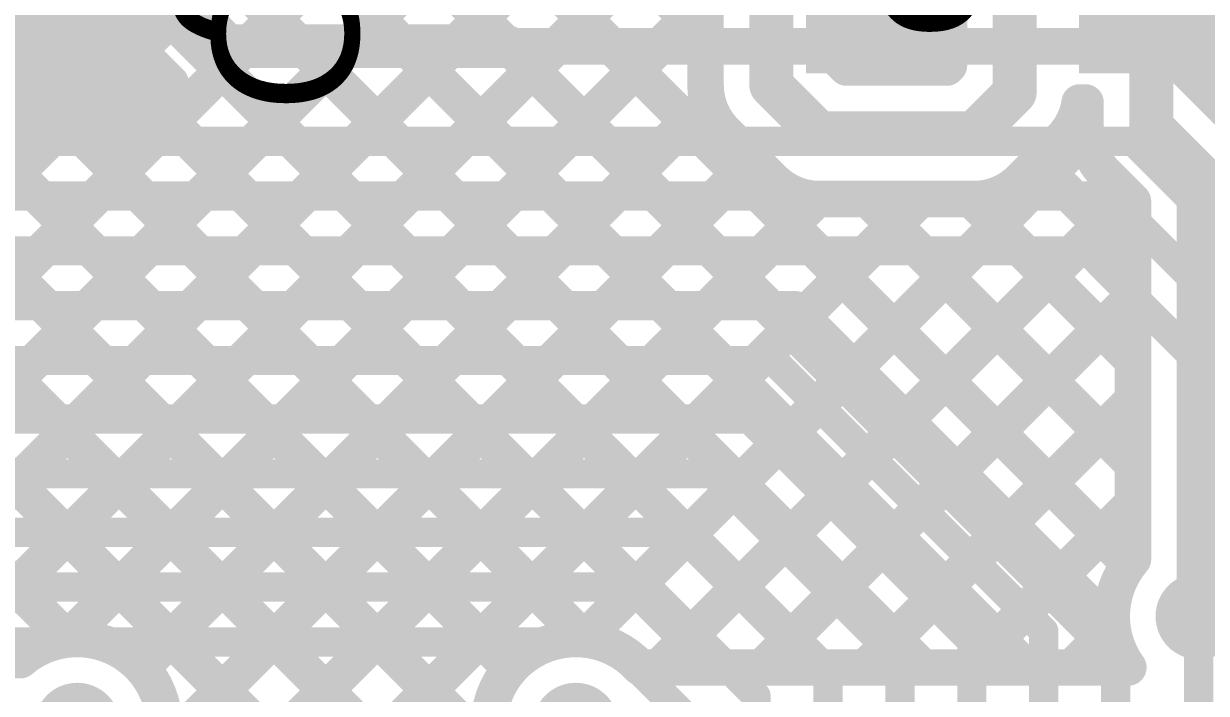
# Model space of a CAD drawing. Header units: millimetres. Extents: x -0.33 to 3.26, y -0.12 to 2.83.
# Drawn here: x 1.5893 to 1.9131, y 1.4469 to 1.6302 of the extents above; entities that cross this region are included whole.
import ezdxf

# ---------------------------------------------------------------- set-up
doc = ezdxf.new("R2010")
doc.units = ezdxf.units.MM
doc.header["$MEASUREMENT"] = 0
for name, color, linetype in [('BottomLayer', 5, 'Continuous'), ('BottomOverlay', 54, 'Continuous'), ('BottomPaste', 16, 'Continuous'), ('BottomSolder', 6, 'Continuous'), ('TopLayer', 1, 'Continuous'), ('TopOverlay', 2, 'Continuous'), ('ViaHoleLayer', 16, 'Continuous')]:
    doc.layers.add(name, color=color, linetype=linetype)
doc.styles.add('Agency FB', font='', dxfattribs={"height": 0.2})
doc.styles.add('Arial', font='', dxfattribs={"height": 0.2})
doc.styles.get('Agency FB').set_extended_font_data('Agency FB')
doc.styles.get('Arial').set_extended_font_data('Arial')

# ---------------------------------------------------------------- blocks, each defined once
blk = doc.blocks.new('SOT23_3_B_168')
at = {"layer": 'BottomLayer'}
for points in [[(-0.02166, 0.02657), (-0.05316, 0.02657), (-0.05316, 0.05807), (-0.02166, 0.05807)], [(0.05314, 0.02657), (0.02165, 0.02657), (0.02165, 0.05807), (0.05314, 0.05807)], [(0.01574, -0.05807), (-0.01575, -0.05807), (-0.01575, -0.02657), (0.01574, -0.02657)]]:
    blk.add_hatch(color=5, dxfattribs=at).paths.add_polyline_path(points)
at = {"layer": 'BottomPaste'}
for points in [[(-0.02166, 0.02657), (-0.05316, 0.02657), (-0.05316, 0.05807), (-0.02166, 0.05807)], [(0.05314, 0.02657), (0.02165, 0.02657), (0.02165, 0.05807), (0.05314, 0.05807)], [(0.01574, -0.05807), (-0.01575, -0.05807), (-0.01575, -0.02657), (0.01574, -0.02657)]]:
    blk.add_hatch(color=16, dxfattribs=at).paths.add_polyline_path(points)
at = {"layer": 'BottomSolder'}
for points in [[(-0.01766, 0.02257), (-0.05716, 0.02257), (-0.05716, 0.06207), (-0.01766, 0.06207)], [(0.05714, 0.02257), (0.01765, 0.02257), (0.01765, 0.06207), (0.05714, 0.06207)], [(0.01974, -0.06207), (-0.01975, -0.06207), (-0.01975, -0.02257), (0.01974, -0.02257)]]:
    blk.add_hatch(color=6, dxfattribs=at).paths.add_polyline_path(points)
at = {"layer": 'BottomOverlay'}
for points, const_width in [([(-0.06409, 0.068, 1), (-0.07393, 0.068, 1)], 0.00984), ([(-0.07639, 0.068, 1), (-0.07147, 0.068, 1)], 0.00492), ([(-0.06655, 0.068, 1), (-0.06162, 0.068, 1)], 0.00492), ([(-0.01351, 0.032, 1), (-0.00851, 0.032, 1)], 0.005), ([(0.00849, 0.032, 1), (0.01349, 0.032, 1)], 0.005), ([(-0.06651, 0.03, 1), (-0.06151, 0.03, 1)], 0.005), ([(0.06149, 0.03, 1), (0.06649, 0.03, 1)], 0.005), ([(-0.06651, -0.032, 1), (-0.06151, -0.032, 1)], 0.005), ([(-0.06651, -0.032, 1), (-0.06151, -0.032, 1)], 0.005), ([(-0.03151, -0.032, 1), (-0.02651, -0.032, 1)], 0.005), ([(0.02649, -0.031, 1), (0.03149, -0.031, 1)], 0.005), ([(0.06149, -0.031, 1), (0.06649, -0.031, 1)], 0.005), ([(0.06149, -0.031, 1), (0.06649, -0.031, 1)], 0.005)]:
    blk.add_lwpolyline(points, format="xyb", close=True, dxfattribs=dict(at, const_width=const_width))
at = {"layer": 'BottomOverlay', "const_width": 0.01}
for points in [[(0.01099, 0.032), (-0.01101, 0.032)], [(-0.06401, 0.03), (-0.06401, -0.032)], [(0.06399, 0.03), (0.06399, -0.031)], [(-0.02901, -0.032), (-0.06401, -0.032)], [(0.06399, -0.031), (0.02899, -0.031)]]:
    blk.add_lwpolyline(points, dxfattribs=at)
blk = doc.blocks.new('SOT23_3_B_170')
at = {"layer": 'BottomLayer'}
for points in [[(-0.02166, 0.02657), (-0.05316, 0.02657), (-0.05316, 0.05807), (-0.02166, 0.05807)], [(0.05314, 0.02657), (0.02165, 0.02657), (0.02165, 0.05807), (0.05314, 0.05807)], [(0.01574, -0.05807), (-0.01575, -0.05807), (-0.01575, -0.02657), (0.01574, -0.02657)]]:
    blk.add_hatch(color=5, dxfattribs=at).paths.add_polyline_path(points)
at = {"layer": 'BottomPaste'}
for points in [[(-0.02166, 0.02657), (-0.05316, 0.02657), (-0.05316, 0.05807), (-0.02166, 0.05807)], [(0.05314, 0.02657), (0.02165, 0.02657), (0.02165, 0.05807), (0.05314, 0.05807)], [(0.01574, -0.05807), (-0.01575, -0.05807), (-0.01575, -0.02657), (0.01574, -0.02657)]]:
    blk.add_hatch(color=16, dxfattribs=at).paths.add_polyline_path(points)
at = {"layer": 'BottomSolder'}
for points in [[(-0.01766, 0.02257), (-0.05716, 0.02257), (-0.05716, 0.06207), (-0.01766, 0.06207)], [(0.05714, 0.02257), (0.01765, 0.02257), (0.01765, 0.06207), (0.05714, 0.06207)], [(0.01974, -0.06207), (-0.01975, -0.06207), (-0.01975, -0.02257), (0.01974, -0.02257)]]:
    blk.add_hatch(color=6, dxfattribs=at).paths.add_polyline_path(points)
at = {"layer": 'BottomOverlay'}
for points, const_width in [([(-0.06409, 0.068, 1), (-0.07393, 0.068, 1)], 0.00984), ([(-0.07639, 0.068, 1), (-0.07147, 0.068, 1)], 0.00492), ([(-0.06655, 0.068, 1), (-0.06162, 0.068, 1)], 0.00492), ([(-0.01351, 0.032, 1), (-0.00851, 0.032, 1)], 0.005), ([(0.00849, 0.032, 1), (0.01349, 0.032, 1)], 0.005), ([(-0.06651, 0.03, 1), (-0.06151, 0.03, 1)], 0.005), ([(0.06149, 0.03, 1), (0.06649, 0.03, 1)], 0.005), ([(-0.06651, -0.032, 1), (-0.06151, -0.032, 1)], 0.005), ([(-0.06651, -0.032, 1), (-0.06151, -0.032, 1)], 0.005), ([(-0.03151, -0.032, 1), (-0.02651, -0.032, 1)], 0.005), ([(0.02649, -0.031, 1), (0.03149, -0.031, 1)], 0.005), ([(0.06149, -0.031, 1), (0.06649, -0.031, 1)], 0.005), ([(0.06149, -0.031, 1), (0.06649, -0.031, 1)], 0.005)]:
    blk.add_lwpolyline(points, format="xyb", close=True, dxfattribs=dict(at, const_width=const_width))
at = {"layer": 'BottomOverlay', "const_width": 0.01}
for points in [[(0.01099, 0.032), (-0.01101, 0.032)], [(-0.06401, 0.03), (-0.06401, -0.032)], [(0.06399, 0.03), (0.06399, -0.031)], [(-0.02901, -0.032), (-0.06401, -0.032)], [(0.06399, -0.031), (0.02899, -0.031)]]:
    blk.add_lwpolyline(points, dxfattribs=at)

msp = doc.modelspace()

# ---------------------------------------------------------------- hatches: boundary and pattern name
at = {"layer": 'BottomLayer'}
h = msp.add_hatch(color=5, dxfattribs=at)
edge = h.paths.add_edge_path()
edge.add_arc((1.911, 1.468), 0.01181, 0, 360)
h = msp.add_hatch(color=5, dxfattribs=at)
edge = h.paths.add_edge_path()
edge.add_arc((1.604, 1.438), 0.01181, 0, 360)
h = msp.add_hatch(color=5, dxfattribs=at)
edge = h.paths.add_edge_path()
edge.add_arc((1.74047, 1.438), 0.01181, 0, 360)
at = {"layer": 'TopLayer'}
h = msp.add_hatch(color=1, dxfattribs=at)
edge = h.paths.add_edge_path()
edge.add_arc((1.911, 1.468), 0.01181, 0, 360)
h = msp.add_hatch(color=1, dxfattribs=at)
edge = h.paths.add_edge_path()
edge.add_arc((1.604, 1.438), 0.01181, 0, 360)
h = msp.add_hatch(color=1, dxfattribs=at)
edge = h.paths.add_edge_path()
edge.add_arc((1.74047, 1.438), 0.01181, 0, 360)
at = {"layer": 'ViaHoleLayer'}
h = msp.add_hatch(color=16, dxfattribs=at)
edge = h.paths.add_edge_path()
edge.add_arc((1.911, 1.468), 0.00591, 0, 360)

# ---------------------------------------------------------------- linework, layer by layer
at = {"layer": 'BottomLayer'}
for points, const_width in [([(1.59492, 1.63444), (1.59492, 1.78135)], 0.02), ([(1.89802, 1.63635), (1.89802, 1.78327)], 0.02), ([(1.82321, 1.63635), (1.82321, 1.75835)], 0.025), ([(1.62267, 1.75161), (1.89197, 1.48231)], 0.01), ([(1.31858, 1.74458), (1.60148, 1.46168)], 0.01), ([(1.62267, 1.62467), (1.74346, 1.74546)], 0.01), ([(1.62267, 1.62467), (1.74346, 1.74546)], 0.01), ([(1.61731, 1.72869), (1.89115, 1.45486)], 0.01), ([(1.794, 1.6133), (1.794, 1.7237)], 0.012), ([(1.812, 1.62076), (1.812, 1.7237)], 0.01), ([(1.86062, 1.61127), (1.86062, 1.721)], 0.012), ([(1.48228, 1.456), (1.74346, 1.71717)], 0.01), ([(1.61692, 1.70079), (1.86372, 1.454)], 0.01), ([(1.84262, 1.61872), (1.84262, 1.69325)], 0.01), ([(1.51057, 1.456), (1.74346, 1.68889)], 0.01), ([(1.61692, 1.67251), (1.83543, 1.454)], 0.01), ([(1.53885, 1.456), (1.74439, 1.66154)], 0.01), ([(1.62267, 1.60669), (1.62267, 1.66219)], 0.01), ([(1.75231, 1.65026), (1.776, 1.62657)], 0.01), ([(1.56714, 1.456), (1.75807, 1.64693)], 0.01), ([(1.776, 1.6133), (1.776, 1.64696)], 0.01), ([(1.812, 1.64714), (1.84096, 1.61817)], 0.01), ([(1.81437, 1.61838), (1.84262, 1.64663)], 0.01), ([(1.60105, 1.46163), (1.776, 1.63658)], 0.01), ([(1.62267, 1.63848), (1.80715, 1.454)], 0.01), ([(1.89802, 1.602), (1.89802, 1.63635)], 0.012), ([(1.812, 1.62076), (1.81458, 1.61817)], 0.01), ([(1.81458, 1.61817), (1.84207, 1.61817)], 0.01), ([(1.794, 1.6133), (1.80713, 1.60017)], 0.012), ([(1.84952, 1.60017), (1.86062, 1.61127)], 0.012), ([(1.62167, 1.45396), (1.77656, 1.60885)], 0.01), ([(1.62267, 1.61019), (1.77886, 1.454)], 0.01), ([(1.88002, 1.602), (1.88002, 1.6086)], 0.01), ([(1.91687, 1.6086), (1.92577, 1.6086)], 0.01), ([(1.91687, 1.6086), (1.9237, 1.60177)], 0.01), ([(1.454, 1.456), (1.60469, 1.60669)], 0.01), ([(1.454, 1.456), (1.60469, 1.60669)], 0.01), ([(1.57532, 1.60669), (1.62267, 1.60669)], 0.01), ([(1.59789, 1.60669), (1.74289, 1.46169)], 0.01), ([(1.57406, 1.60224), (1.72258, 1.45371)], 0.01), ([(1.80713, 1.60017), (1.84952, 1.60017)], 0.012), ([(1.89802, 1.602), (1.911, 1.58902)], 0.012), ([(1.74256, 1.46172), (1.88021, 1.59937)], 0.01), ([(1.7813, 1.60055), (1.79438, 1.58747)], 0.01), ([(1.86227, 1.58747), (1.87332, 1.59852)], 0.01), ([(1.62665, 1.43066), (1.78892, 1.59293)], 0.01), ([(1.86697, 1.59217), (1.893, 1.56614)], 0.01), ([(1.88531, 1.58925), (1.893, 1.58156)], 0.01), ([(1.911, 1.468), (1.911, 1.58902)], 0.012), ([(1.56082, 1.58719), (1.71806, 1.42995)], 0.01), ([(1.64627, 1.422), (1.80646, 1.58219)], 0.01), ([(1.67456, 1.422), (1.83473, 1.58217)], 0.01), ([(1.76313, 1.454), (1.89184, 1.58272)], 0.01), ([(1.80713, 1.58217), (1.84952, 1.58217)], 0.01), ([(1.8204, 1.58217), (1.893, 1.50957)], 0.01), ([(1.84868, 1.58217), (1.893, 1.53785)], 0.01), ([(1.893, 1.48359), (1.893, 1.58156)], 0.01), ([(1.51119, 1.58026), (1.66945, 1.422)], 0.01), ([(1.53947, 1.58026), (1.69773, 1.422)], 0.01), ([(1.79141, 1.454), (1.893, 1.55559)], 0.01), ([(1.8197, 1.454), (1.893, 1.5273)], 0.01), ([(1.84798, 1.454), (1.893, 1.49902)], 0.01), ([(1.87626, 1.454), (1.88737, 1.4651)], 0.01), ([(1.37646, 1.456), (1.58841, 1.456)], 0.01), ([(1.75811, 1.454), (1.89174, 1.454)], 0.01)]:
    msp.add_lwpolyline(points, dxfattribs=dict(at, const_width=const_width))
for points, const_width in [([(1.81696, 1.63635, 1), (1.82946, 1.63635, 1)], 0.0125), ([(1.89302, 1.63635, 1), (1.90302, 1.63635, 1)], 0.01), ([(1.58992, 1.63444, 1), (1.59992, 1.63444, 1)], 0.01), ([(1.62017, 1.62467, 1), (1.62517, 1.62467, 1)], 0.005), ([(1.62017, 1.62467, 1), (1.62517, 1.62467, 1)], 0.005), ([(1.7735, 1.62657, 1), (1.7785, 1.62657, 1)], 0.005), ([(1.8095, 1.62076, 1), (1.8145, 1.62076, 1)], 0.005), ([(1.8095, 1.62076, 1), (1.8145, 1.62076, 1)], 0.005), ([(1.81187, 1.61838, 1), (1.81687, 1.61838, 1)], 0.005), ([(1.81208, 1.61817, 1), (1.81708, 1.61817, 1)], 0.005), ([(1.81208, 1.61817, 1), (1.81708, 1.61817, 1)], 0.005), ([(1.83847, 1.61817, 1), (1.84346, 1.61817, 1)], 0.005), ([(1.83957, 1.61817, 1), (1.84457, 1.61817, 1)], 0.005), ([(1.84012, 1.61872, 1), (1.84512, 1.61872, 1)], 0.005), ([(1.791, 1.6133, 1), (1.797, 1.6133, 1)], 0.006), ([(1.791, 1.6133, 1), (1.797, 1.6133, 1)], 0.006), ([(1.7735, 1.6133, 1), (1.7785, 1.6133, 1)], 0.005), ([(1.7735, 1.6133, 1), (1.7785, 1.6133, 1)], 0.005), ([(1.7735, 1.6133, 1), (1.7785, 1.6133, 1)], 0.005), ([(1.85762, 1.61127, 1), (1.86362, 1.61127, 1)], 0.006), ([(1.85762, 1.61127, 1), (1.86362, 1.61127, 1)], 0.006), ([(1.62017, 1.61019, 1), (1.62517, 1.61019, 1)], 0.005), ([(1.77406, 1.60885, 1), (1.77906, 1.60885, 1)], 0.005), ([(1.87592, 1.6086, 1), (1.88092, 1.6086, 1)], 0.005), ([(1.87592, 1.6086, 1), (1.88092, 1.6086, 1)], 0.005), ([(1.87752, 1.6086, 1), (1.88252, 1.6086, 1)], 0.005), ([(1.91437, 1.6086, 1), (1.91937, 1.6086, 1)], 0.005), ([(1.91437, 1.6086, 1), (1.91937, 1.6086, 1)], 0.005), ([(1.59539, 1.60669, 1), (1.60039, 1.60669, 1)], 0.005), ([(1.60219, 1.60669, 1), (1.60719, 1.60669, 1)], 0.005), ([(1.60219, 1.60669, 1), (1.60719, 1.60669, 1)], 0.005), ([(1.62017, 1.60669, 1), (1.62517, 1.60669, 1)], 0.005), ([(1.62017, 1.60669, 1), (1.62517, 1.60669, 1)], 0.005), ([(1.80413, 1.60017, 1), (1.81013, 1.60017, 1)], 0.006), ([(1.80413, 1.60017, 1), (1.81013, 1.60017, 1)], 0.006), ([(1.84652, 1.60017, 1), (1.85252, 1.60017, 1)], 0.006), ([(1.84652, 1.60017, 1), (1.85252, 1.60017, 1)], 0.006), ([(1.87752, 1.602, 1), (1.88252, 1.602, 1)], 0.005), ([(1.87752, 1.602, 1), (1.88252, 1.602, 1)], 0.005), ([(1.87752, 1.602, 1), (1.88252, 1.602, 1)], 0.005), ([(1.89502, 1.602, 1), (1.90102, 1.602, 1)], 0.006), ([(1.89502, 1.602, 1), (1.90102, 1.602, 1)], 0.006), ([(1.77877, 1.60057, 1), (1.78377, 1.60057, 1)], 0.005), ([(1.7788, 1.60055, 1), (1.7838, 1.60055, 1)], 0.005), ([(1.7788, 1.60055, 1), (1.7838, 1.60055, 1)], 0.005), ([(1.87082, 1.59852, 1), (1.87582, 1.59852, 1)], 0.005), ([(1.87082, 1.59852, 1), (1.87582, 1.59852, 1)], 0.005), ([(1.87084, 1.59854, 1), (1.87584, 1.59854, 1)], 0.005), ([(1.87771, 1.59937, 1), (1.88271, 1.59937, 1)], 0.005), ([(1.78642, 1.59293, 1), (1.79142, 1.59293, 1)], 0.005), ([(1.86447, 1.59217, 1), (1.86947, 1.59217, 1)], 0.005), ([(1.88279, 1.58927, 1), (1.88779, 1.58927, 1)], 0.005), ([(1.88281, 1.58925, 1), (1.88781, 1.58925, 1)], 0.005), ([(1.88281, 1.58925, 1), (1.88781, 1.58925, 1)], 0.005), ([(1.908, 1.58902, 1), (1.914, 1.58902, 1)], 0.006), ([(1.908, 1.58902, 1), (1.914, 1.58902, 1)], 0.006), ([(1.79188, 1.58747, 1), (1.79688, 1.58747, 1)], 0.005), ([(1.79188, 1.58747, 1), (1.79688, 1.58747, 1)], 0.005), ([(1.7919, 1.58745, 1), (1.7969, 1.58745, 1)], 0.005), ([(1.85975, 1.58745, 1), (1.86475, 1.58745, 1)], 0.005), ([(1.85977, 1.58747, 1), (1.86477, 1.58747, 1)], 0.005), ([(1.85977, 1.58747, 1), (1.86477, 1.58747, 1)], 0.005), ([(1.80396, 1.58219, 1), (1.80896, 1.58219, 1)], 0.005), ([(1.80463, 1.58217, 1), (1.80963, 1.58217, 1)], 0.005), ([(1.80463, 1.58217, 1), (1.80963, 1.58217, 1)], 0.005), ([(1.80463, 1.58217, 1), (1.80963, 1.58217, 1)], 0.005), ([(1.8179, 1.58217, 1), (1.8229, 1.58217, 1)], 0.005), ([(1.83223, 1.58217, 1), (1.83723, 1.58217, 1)], 0.005), ([(1.84618, 1.58217, 1), (1.85118, 1.58217, 1)], 0.005), ([(1.84702, 1.58217, 1), (1.85202, 1.58217, 1)], 0.005), ([(1.84702, 1.58217, 1), (1.85202, 1.58217, 1)], 0.005), ([(1.84702, 1.58217, 1), (1.85202, 1.58217, 1)], 0.005), ([(1.88934, 1.58272, 1), (1.89434, 1.58272, 1)], 0.005), ([(1.8905, 1.58156, 1), (1.8955, 1.58156, 1)], 0.005), ([(1.8905, 1.58156, 1), (1.8955, 1.58156, 1)], 0.005), ([(1.8905, 1.56614, 1), (1.8955, 1.56614, 1)], 0.005), ([(1.8905, 1.55559, 1), (1.8955, 1.55559, 1)], 0.005), ([(1.8905, 1.53785, 1), (1.8955, 1.53785, 1)], 0.005), ([(1.8905, 1.5273, 1), (1.8955, 1.5273, 1)], 0.005), ([(1.8905, 1.50957, 1), (1.8955, 1.50957, 1)], 0.005), ([(1.8905, 1.49902, 1), (1.8955, 1.49902, 1)], 0.005), ([(1.88947, 1.48231, 1), (1.89447, 1.48231, 1)], 0.005), ([(1.8905, 1.48359, 1), (1.8955, 1.48359, 1)], 0.005), ([(1.8905, 1.48359, 1), (1.8955, 1.48359, 1)], 0.005), ([(1.908, 1.468, 1), (1.914, 1.468, 1)], 0.006), ([(1.88487, 1.4651, 1), (1.88987, 1.4651, 1)], 0.005), ([(1.74006, 1.46172, 1), (1.74506, 1.46172, 1)], 0.005), ([(1.74039, 1.46169, 1), (1.74539, 1.46169, 1)], 0.005), ([(1.59855, 1.46163, 1), (1.60355, 1.46163, 1)], 0.005), ([(1.59898, 1.46168, 1), (1.60398, 1.46168, 1)], 0.005), ([(1.58591, 1.456, 1), (1.59091, 1.456, 1)], 0.005), ([(1.58591, 1.456, 1), (1.59091, 1.456, 1)], 0.005), ([(1.61917, 1.45396, 1), (1.62417, 1.45396, 1)], 0.005), ([(1.72008, 1.45371, 1), (1.72508, 1.45371, 1)], 0.005), ([(1.75561, 1.454, 1), (1.76061, 1.454, 1)], 0.005), ([(1.75561, 1.454, 1), (1.76061, 1.454, 1)], 0.005), ([(1.76063, 1.454, 1), (1.76563, 1.454, 1)], 0.005), ([(1.77636, 1.454, 1), (1.78136, 1.454, 1)], 0.005), ([(1.78891, 1.454, 1), (1.79391, 1.454, 1)], 0.005), ([(1.80465, 1.454, 1), (1.80965, 1.454, 1)], 0.005), ([(1.8172, 1.454, 1), (1.8222, 1.454, 1)], 0.005), ([(1.83293, 1.454, 1), (1.83793, 1.454, 1)], 0.005), ([(1.84548, 1.454, 1), (1.85048, 1.454, 1)], 0.005), ([(1.86122, 1.454, 1), (1.86622, 1.454, 1)], 0.005), ([(1.87376, 1.454, 1), (1.87876, 1.454, 1)], 0.005), ([(1.88865, 1.45486, 1), (1.89365, 1.45486, 1)], 0.005), ([(1.88924, 1.454, 1), (1.89424, 1.454, 1)], 0.005), ([(1.88924, 1.454, 1), (1.89424, 1.454, 1)], 0.005)]:
    msp.add_lwpolyline(points, format="xyb", close=True, dxfattribs=dict(at, const_width=const_width))
at = {"layer": 'BottomLayer', "const_width": 0.01}
for points in [[(1.7813, 1.60055, -0.199396), (1.776, 1.6133)], [(1.78127, 1.60057, -0.198912), (1.776, 1.6133)], [(1.87842, 1.6086, -0.16103), (1.87332, 1.59852)], [(1.87842, 1.6086, -0.160552), (1.87334, 1.59854)], [(1.88529, 1.58927, -0.198912), (1.88002, 1.602)], [(1.88531, 1.58925, -0.199396), (1.88002, 1.602)], [(1.80713, 1.58217, -0.199396), (1.79438, 1.58747)], [(1.80713, 1.58217, -0.198912), (1.7944, 1.58745)], [(1.86227, 1.58747, -0.199396), (1.84952, 1.58217)], [(1.86225, 1.58745, -0.198912), (1.84952, 1.58217)], [(1.89174, 1.454, -0.348745), (1.893, 1.48359)], [(1.58841, 1.456, -0.642551), (1.62781, 1.438)], [(1.72284, 1.422, -1), (1.75811, 1.454)]]:
    msp.add_lwpolyline(points, format="xyb", dxfattribs=at)
at = {"layer": 'TopLayer'}
for points, const_width in [([(1.482, 1.73955), (1.60755, 1.614)], 0.01), ([(1.59652, 1.67248), (1.645, 1.624)], 0.012), ([(1.58382, 1.65973), (1.62954, 1.614)], 0.01), ([(1.58654, 1.614), (1.60804, 1.6355)], 0.01), ([(1.645, 1.624), (1.72119, 1.624)], 0.012), ([(1.72119, 1.624), (1.901, 1.624)], 0.01), ([(1.901, 1.624), (1.942, 1.583)], 0.01), ([(1.612, 1.614), (1.62077, 1.62277)], 0.01), ([(1.612, 1.614), (1.62077, 1.62277)], 0.01), ([(1.394, 1.614), (1.62954, 1.614)], 0.01), ([(1.394, 1.598), (1.893, 1.598)], 0.008), ([(1.893, 1.598), (2.025, 1.466)], 0.008), ([(1.413, 1.583), (1.88679, 1.583)], 0.008), ([(1.88679, 1.583), (2.01, 1.45979)], 0.008), ([(1.435, 1.568), (1.88057, 1.568)], 0.008), ([(1.88057, 1.568), (1.994, 1.45457)], 0.008), ([(1.455, 1.553), (1.80074, 1.553)], 0.008), ([(1.80074, 1.553), (1.88827, 1.46547)], 0.008), ([(1.477, 1.538), (1.79453, 1.538)], 0.008), ([(1.79453, 1.538), (1.86858, 1.46394)], 0.008), ([(1.496, 1.522), (1.788, 1.522)], 0.008), ([(1.788, 1.522), (1.8489, 1.4611)], 0.008), ([(1.517, 1.507), (1.778, 1.507)], 0.008), ([(1.778, 1.507), (1.82921, 1.45579)], 0.008), ([(1.537, 1.491), (1.77, 1.491)], 0.008), ([(1.77, 1.491), (1.80953, 1.45147)], 0.008), ([(1.55456, 1.476), (1.76, 1.476)], 0.008), ([(1.76, 1.476), (1.78984, 1.44616)], 0.008), ([(1.911, 1.343), (1.911, 1.468)], 0.008), ([(1.86858, 1.37635), (1.86858, 1.46394)], 0.008), ([(1.88827, 1.37635), (1.88827, 1.46547)], 0.008), ([(1.54414, 1.41914), (1.586, 1.461)], 0.008), ([(1.586, 1.461), (1.75, 1.461)], 0.008), ([(1.75, 1.461), (1.77016, 1.44084)], 0.008), ([(1.8489, 1.37635), (1.8489, 1.4611)], 0.008), ([(1.82921, 1.37635), (1.82921, 1.45579)], 0.008), ([(1.80953, 1.37635), (1.80953, 1.45147)], 0.008), ([(1.78984, 1.37635), (1.78984, 1.44616)], 0.008)]:
    msp.add_lwpolyline(points, dxfattribs=dict(at, const_width=const_width))
for points, const_width in [([(1.642, 1.624, 1), (1.648, 1.624, 1)], 0.006), ([(1.642, 1.624, 1), (1.648, 1.624, 1)], 0.006), ([(1.71819, 1.624, 1), (1.72419, 1.624, 1)], 0.006), ([(1.71869, 1.624, 1), (1.72369, 1.624, 1)], 0.005), ([(1.8985, 1.624, 1), (1.9035, 1.624, 1)], 0.005), ([(1.8985, 1.624, 1), (1.9035, 1.624, 1)], 0.005), ([(1.61827, 1.62277, 1), (1.62327, 1.62277, 1)], 0.005), ([(1.61827, 1.62277, 1), (1.62327, 1.62277, 1)], 0.005), ([(1.58404, 1.614, 1), (1.58904, 1.614, 1)], 0.005), ([(1.60505, 1.614, 1), (1.61005, 1.614, 1)], 0.005), ([(1.6095, 1.614, 1), (1.6145, 1.614, 1)], 0.005), ([(1.6095, 1.614, 1), (1.6145, 1.614, 1)], 0.005), ([(1.62704, 1.614, 1), (1.63204, 1.614, 1)], 0.005), ([(1.62704, 1.614, 1), (1.63204, 1.614, 1)], 0.005), ([(1.891, 1.598, 1), (1.895, 1.598, 1)], 0.004), ([(1.891, 1.598, 1), (1.895, 1.598, 1)], 0.004), ([(1.88479, 1.583, 1), (1.88879, 1.583, 1)], 0.004), ([(1.88479, 1.583, 1), (1.88879, 1.583, 1)], 0.004), ([(1.87857, 1.568, 1), (1.88257, 1.568, 1)], 0.004), ([(1.87857, 1.568, 1), (1.88257, 1.568, 1)], 0.004), ([(1.79874, 1.553, 1), (1.80274, 1.553, 1)], 0.004), ([(1.79874, 1.553, 1), (1.80274, 1.553, 1)], 0.004), ([(1.79253, 1.538, 1), (1.79653, 1.538, 1)], 0.004), ([(1.79253, 1.538, 1), (1.79653, 1.538, 1)], 0.004), ([(1.786, 1.522, 1), (1.79, 1.522, 1)], 0.004), ([(1.786, 1.522, 1), (1.79, 1.522, 1)], 0.004), ([(1.776, 1.507, 1), (1.78, 1.507, 1)], 0.004), ([(1.776, 1.507, 1), (1.78, 1.507, 1)], 0.004), ([(1.768, 1.491, 1), (1.772, 1.491, 1)], 0.004), ([(1.768, 1.491, 1), (1.772, 1.491, 1)], 0.004), ([(1.758, 1.476, 1), (1.762, 1.476, 1)], 0.004), ([(1.758, 1.476, 1), (1.762, 1.476, 1)], 0.004), ([(1.909, 1.468, 1), (1.913, 1.468, 1)], 0.004), ([(1.86658, 1.46394, 1), (1.87058, 1.46394, 1)], 0.004), ([(1.86658, 1.46394, 1), (1.87058, 1.46394, 1)], 0.004), ([(1.88627, 1.46547, 1), (1.89027, 1.46547, 1)], 0.004), ([(1.88627, 1.46547, 1), (1.89027, 1.46547, 1)], 0.004), ([(1.584, 1.461, 1), (1.588, 1.461, 1)], 0.004), ([(1.584, 1.461, 1), (1.588, 1.461, 1)], 0.004), ([(1.748, 1.461, 1), (1.752, 1.461, 1)], 0.004), ([(1.748, 1.461, 1), (1.752, 1.461, 1)], 0.004), ([(1.8469, 1.4611, 1), (1.8509, 1.4611, 1)], 0.004), ([(1.8469, 1.4611, 1), (1.8509, 1.4611, 1)], 0.004), ([(1.82721, 1.45579, 1), (1.83121, 1.45579, 1)], 0.004), ([(1.82721, 1.45579, 1), (1.83121, 1.45579, 1)], 0.004), ([(1.80753, 1.45147, 1), (1.81153, 1.45147, 1)], 0.004), ([(1.80753, 1.45147, 1), (1.81153, 1.45147, 1)], 0.004), ([(1.78784, 1.44616, 1), (1.79184, 1.44616, 1)], 0.004), ([(1.78784, 1.44616, 1), (1.79184, 1.44616, 1)], 0.004)]:
    msp.add_lwpolyline(points, format="xyb", close=True, dxfattribs=dict(at, const_width=const_width))

# ---------------------------------------------------------------- block references
at = {"rotation": 180}
for name, p in [('SOT23_3_B_168', (1.55752, 1.67676)), ('SOT23_3_B_170', (1.86061, 1.67867))]:
    msp.add_blockref(name, p, dxfattribs=at)

# ---------------------------------------------------------------- texts
at = {"layer": 'BottomOverlay', "style": 'Arial', "text_generation_flag": 2}
msp.add_text('Q53', height=0.04, rotation=270, dxfattribs=at).set_placement((1.64092, 1.60576))
at = {"layer": 'TopOverlay', "style": 'Agency FB'}
msp.add_text('Manufacturing Security Solutions for the Self Storage Industry', height=0.05, rotation=360, dxfattribs=at).set_placement((1.433, 1.643))

doc.saveas('drawing.dxf')
